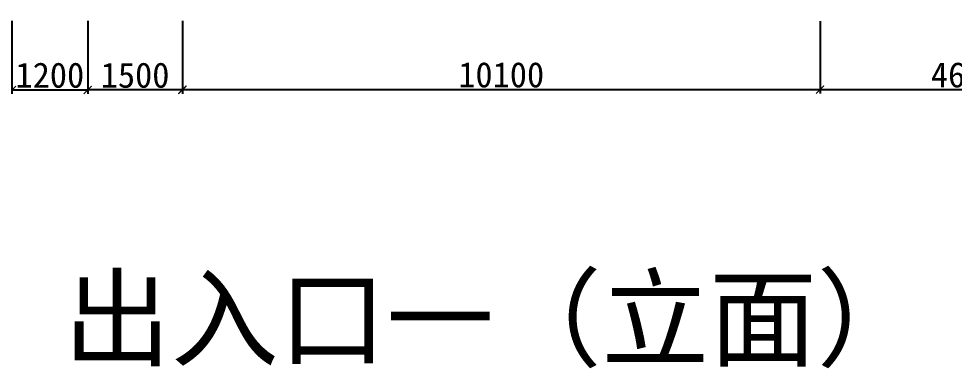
# Model space of a CAD drawing. Extents: x 652 to 897, y 187 to 370.
# Drawn here: x 680.87 to 710.51, y 338.08 to 349.15 of the extents above; entities that cross this region are included whole.
import ezdxf

# ---------------------------------------------------------------- set-up
doc = ezdxf.new("R2010")
doc.units = 0
doc.layers.get('0').update_dxf_attribs({"linetype": 'CONTINUOUS'})
doc.layers.get('DEFPOINTS').update_dxf_attribs({"linetype": 'CONTINUOUS'})
doc.styles.get("Standard").update_dxf_attribs({"font": 'SimSun.ttf'})
doc.dimstyles.new('ISO-25', dxfattribs={"dimscale": 0.1, "dimtxt": 8, "dimasz": 2.5, "dimexe": 1.25, "dimexo": 0.625, "dimtad": 1, "dimdec": 0, "dimlfac": 500, "dimtxsty": 'STANDARD', "dimblk": 'ARCHTICK', "dimcen": 2.5, "dimazin": 3, "dimtfac": 1, "dimtdec": 0, "dimtmove": 0, "dimatfit": 3})

# ---------------------------------------------------------------- blocks, each defined once
blk = doc.blocks.new('_ARCHTICK')
at = {"color": 0, "linetype": 'BYBLOCK', "const_width": 0.15}
blk.add_lwpolyline([(-0.5, -0.5), (0.5, 0.5)], dxfattribs=at)
blk = doc.blocks.new('*D40')
at = {"color": 0}
for p, q in [((686.057, 349.084), (686.057, 346.784)), ((706.257, 349.078), (706.257, 346.784)), ((686.057, 346.909), (706.257, 346.909))]:
    blk.add_line(p, q, dxfattribs=at)
at = {"layer": 'DEFPOINTS', "color": 0}
for p in [(686.057, 349.147), (706.257, 349.14), (706.257, 346.909)]:
    blk.add_point(p, dxfattribs=at)
at = {"color": 0, "xscale": 0.25, "yscale": 0.25, "zscale": 0.25, "rotation": 180}
blk.add_blockref('_ARCHTICK', (686.057, 346.909), dxfattribs=at)
at = {"color": 0, "xscale": 0.25, "yscale": 0.25, "zscale": 0.25}
blk.add_blockref('_ARCHTICK', (706.257, 346.909), dxfattribs=at)
at = {"color": 0, "insert": (696.157, 347.372), "char_height": 0.8, "attachment_point": 5}
blk.add_mtext('10100', dxfattribs=at)
blk = doc.blocks.new('*D43')
at = {"color": 0}
for p, q in [((680.657, 349.089), (680.657, 346.773)), ((683.057, 349.089), (683.057, 346.773)), ((680.657, 346.898), (683.057, 346.898))]:
    blk.add_line(p, q, dxfattribs=at)
at = {"layer": 'DEFPOINTS', "color": 0}
for p in [(680.657, 349.152), (683.057, 349.152), (683.057, 346.898)]:
    blk.add_point(p, dxfattribs=at)
at = {"color": 0, "xscale": 0.25, "yscale": 0.25, "zscale": 0.25, "rotation": 180}
blk.add_blockref('_ARCHTICK', (680.657, 346.898), dxfattribs=at)
at = {"color": 0, "xscale": 0.25, "yscale": 0.25, "zscale": 0.25}
blk.add_blockref('_ARCHTICK', (683.057, 346.898), dxfattribs=at)
at = {"color": 0, "insert": (681.857, 347.36), "char_height": 0.8, "attachment_point": 5}
blk.add_mtext('1200', dxfattribs=at)
blk = doc.blocks.new('*D45')
at = {"color": 0}
for p, q in [((683.057, 349.089), (683.057, 346.773)), ((686.057, 349.084), (686.057, 346.773)), ((686.057, 346.898), (683.057, 346.898))]:
    blk.add_line(p, q, dxfattribs=at)
at = {"layer": 'DEFPOINTS', "color": 0}
for p in [(683.057, 349.152), (686.057, 349.147), (683.057, 346.898)]:
    blk.add_point(p, dxfattribs=at)
at = {"color": 0, "xscale": 0.25, "yscale": 0.25, "zscale": 0.25, "rotation": 180}
blk.add_blockref('_ARCHTICK', (683.057, 346.898), dxfattribs=at)
at = {"color": 0, "xscale": 0.25, "yscale": 0.25, "zscale": 0.25}
blk.add_blockref('_ARCHTICK', (686.057, 346.898), dxfattribs=at)
at = {"color": 0, "insert": (684.557, 347.36), "char_height": 0.8, "attachment_point": 5}
blk.add_mtext('1500', dxfattribs=at)
blk = doc.blocks.new('*D52')
at = {"color": 0}
for p, q in [((706.257, 349.078), (706.257, 346.782)), ((715.457, 349.036), (715.457, 346.782)), ((706.257, 346.907), (715.457, 346.907))]:
    blk.add_line(p, q, dxfattribs=at)
at = {"layer": 'DEFPOINTS', "color": 0}
for p in [(706.257, 349.14), (715.457, 349.099), (715.457, 346.907)]:
    blk.add_point(p, dxfattribs=at)
at = {"color": 0, "xscale": 0.25, "yscale": 0.25, "zscale": 0.25, "rotation": 180}
blk.add_blockref('_ARCHTICK', (706.257, 346.907), dxfattribs=at)
at = {"color": 0, "xscale": 0.25, "yscale": 0.25, "zscale": 0.25}
blk.add_blockref('_ARCHTICK', (715.457, 346.907), dxfattribs=at)
at = {"color": 0, "insert": (710.857, 347.37), "char_height": 0.8, "attachment_point": 5}
blk.add_mtext('4600', dxfattribs=at)

msp = doc.modelspace()

# ---------------------------------------------------------------- texts
at = {"insert": (682.2855, 340.9093), "char_height": 2.5, "width": 48.8284, "attachment_point": 1}
msp.add_mtext('出入口一（立面）', dxfattribs=at)

# ---------------------------------------------------------------- dimensions: what is measured, and where the dimension line sits
for base, p1, p2, picture, middle in [((683.0572, 346.8979), (680.6565, 349.1517), (683.0572, 349.1517), '*D43', (681.8569, 347.3604)), ((683.0572, 346.8979), (686.0572, 349.1467), (683.0572, 349.1517), '*D45', (684.5572, 347.3604)), ((706.2574, 346.9092), (686.0572, 349.1467), (706.2574, 349.1404), '*D40', (696.1573, 347.3717)), ((715.4568, 346.9072), (706.2574, 349.1404), (715.4568, 349.0988), '*D52', (710.8571, 347.3697))]:
    dim = msp.add_linear_dim(base=base, p1=p1, p2=p2, dimstyle='ISO-25')
    dim.commit()
    dim.dimension.update_dxf_attribs({"geometry": picture, "text_midpoint": middle})

doc.saveas('drawing.dxf')
